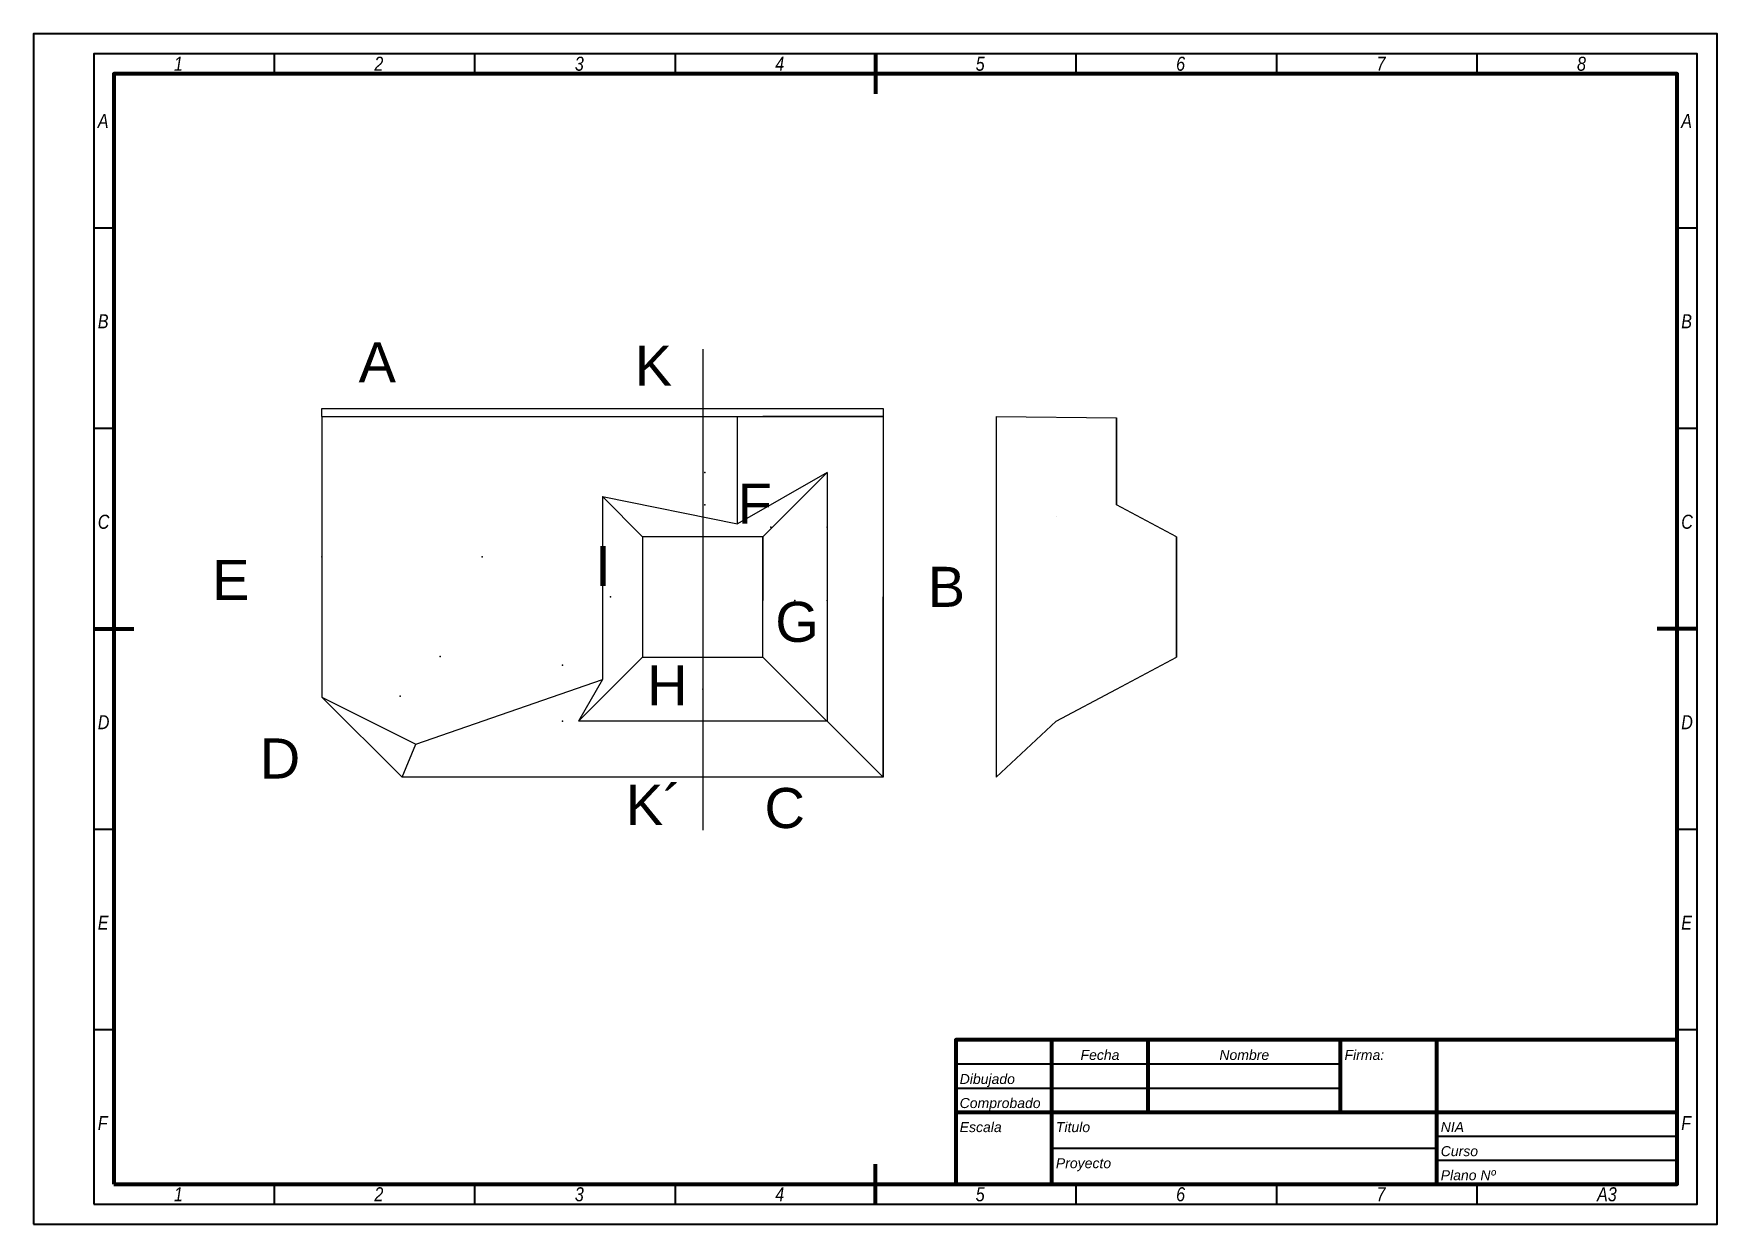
# Model space of a CAD drawing. Header units: millimetres. Extents: x 1913 to 3862, y 1850 to 3734.
# Drawn here: x 1912.91 to 1954.91, y 1849.85 to 1879.55 of the extents above; entities outside this region: 2.
import ezdxf
from ezdxf.enums import TextEntityAlignment as Align

# ---------------------------------------------------------------- set-up
doc = ezdxf.new("R2010")
doc.units = ezdxf.units.MM
doc.linetypes.add('ACAD_ISO10W100', pattern=[18, 12, -3, 0, -3])
for name, color, linetype in [('Aristas', 1, 'Continuous'), ('Ejes', 2, 'ACAD_ISO10W100'), ('Texto', 5, 'Continuous')]:
    doc.layers.add(name, color=color, linetype=linetype)
for name, color, linetype, lineweight in [('Formato_fina', 2, 'Continuous', 35), ('Formato_Gruesa', 1, 'Continuous', 70), ('Formato_texto', 7, 'Continuous', 25)]:
    doc.layers.add(name, color=color, linetype=linetype, lineweight=lineweight)
doc.styles.add('Arial25', font='', dxfattribs={"height": 2.5})
doc.styles.add('Arial35', font='ARIALNI.TTF', dxfattribs={"height": 3.5})
doc.styles.get("Standard").update_dxf_attribs({"font": 'arial.ttf'})
doc.styles.get('Arial25').set_extended_font_data('Arial', italic=True)

msp = doc.modelspace()

# ---------------------------------------------------------------- linework, layer by layer
at = {"layer": 'Aristas'}
for p, q in [((3860.698, 3733.996), (3857.698, 3733.996)), ((3862.198, 3729.496), (3862.198, 3732.496)), ((1920.099, 1869.998), (1920.099, 1870.198)), ((1920.099, 1870.198), (1934.099, 1870.198)), ((1920.099, 1869.998), (1934.099, 1869.998)), ((1920.099, 1869.998), (1920.099, 1862.998)), ((1930.469, 1867.324), (1930.469, 1869.998)), ((1934.099, 1869.998), (1931.099, 1869.998)), ((1934.099, 1870.198), (1934.099, 1869.998)), ((1934.099, 1869.998), (1934.099, 1860.998)), ((1936.918, 1869.998), (1936.918, 1860.998)), ((1936.918, 1869.998), (1939.918, 1869.961)), ((1939.918, 1869.961), (1939.918, 1867.798)), ((1939.918, 1867.798), (1939.918, 1869.961)), ((1932.699, 1868.598), (1930.469, 1867.324)), ((1932.699, 1868.598), (1931.899, 1867.798)), ((1932.699, 1868.598), (1932.699, 1862.398)), ((1928.099, 1866.998), (1927.099, 1867.998)), ((1927.099, 1867.998), (1927.099, 1863.441)), ((1927.099, 1867.998), (1930.469, 1867.324)), ((1931.899, 1867.798), (1931.099, 1866.998)), ((1941.418, 1866.998), (1939.918, 1867.798)), ((1938.418, 1867.498), (1938.418, 1867.498)), ((1931.099, 1866.998), (1928.099, 1866.998)), ((1928.099, 1866.998), (1928.099, 1863.998)), ((1931.099, 1866.998), (1929.652, 1866.998)), ((1931.099, 1863.998), (1931.099, 1866.998)), ((1931.099, 1866.998), (1931.099, 1865.405)), ((1941.418, 1866.998), (1941.418, 1863.998)), ((1941.418, 1863.998), (1941.418, 1866.998)), ((1934.099, 1860.998), (1934.099, 1865.498)), ((1926.499, 1862.398), (1928.099, 1863.998)), ((1928.099, 1863.998), (1927.299, 1863.198)), ((1928.099, 1863.998), (1931.099, 1863.998)), ((1928.099, 1863.998), (1928.099, 1863.998)), ((1931.099, 1863.998), (1931.299, 1863.798)), ((1939.918, 1863.198), (1941.418, 1863.998)), ((1934.099, 1860.998), (1931.299, 1863.798)), ((1922.44, 1861.822), (1927.099, 1863.441)), ((1927.099, 1863.441), (1926.499, 1862.398)), ((1927.299, 1863.198), (1927.299, 1863.198)), ((1938.418, 1862.398), (1939.918, 1863.198)), ((1920.099, 1862.998), (1922.099, 1860.998)), ((1920.099, 1862.998), (1922.44, 1861.822)), ((1932.699, 1862.398), (1926.499, 1862.398)), ((1936.918, 1860.998), (1938.418, 1862.398)), ((1922.099, 1860.998), (1922.44, 1861.822)), ((1934.099, 1860.998), (1922.099, 1860.998))]:
    msp.add_line(p, q, dxfattribs=at)
for p in [(1929.652, 1868.598), (1929.652, 1867.798), (1931.299, 1867.235), (1932.699, 1867.235), (1920.099, 1866.498), (1924.099, 1866.498), (1927.299, 1865.498), (1931.899, 1865.405), (1932.699, 1865.405), (1923.045, 1864.012), (1926.099, 1863.798), (1929.599, 1863.198), (1922.052, 1863.025), (1926.099, 1862.398), (1929.599, 1862.398)]:
    msp.add_point(p, dxfattribs=at)
at = {"layer": 'Ejes'}
msp.add_line((1929.599, 1871.68), (1929.599, 1859.592), dxfattribs=at)
at = {"layer": 'Formato_fina'}
for p, q in [((1918.908, 1879.047), (1918.908, 1878.547)), ((1923.908, 1879.047), (1923.908, 1878.547)), ((1928.908, 1879.047), (1928.908, 1878.547)), ((1938.908, 1879.047), (1938.908, 1878.547)), ((1943.908, 1879.047), (1943.908, 1878.547)), ((1948.908, 1879.047), (1948.908, 1878.547)), ((1914.908, 1874.697), (1914.408, 1874.697)), ((1954.408, 1874.697), (1953.908, 1874.697)), ((1914.908, 1869.697), (1914.408, 1869.697)), ((1954.408, 1869.697), (1953.908, 1869.697)), ((1914.908, 1859.697), (1914.408, 1859.697)), ((1954.408, 1859.697), (1953.908, 1859.697)), ((1914.908, 1854.697), (1914.408, 1854.697)), ((1954.408, 1854.697), (1953.908, 1854.697)), ((1935.908, 1853.847), (1945.508, 1853.847)), ((1935.908, 1853.247), (1945.508, 1853.247)), ((1947.908, 1852.047), (1953.908, 1852.047)), ((1938.308, 1851.747), (1947.908, 1851.747)), ((1947.908, 1851.447), (1953.908, 1851.447)), ((1918.908, 1850.847), (1918.908, 1850.347)), ((1923.908, 1850.847), (1923.908, 1850.347)), ((1928.908, 1850.847), (1928.908, 1850.347)), ((1938.908, 1850.847), (1938.908, 1850.347)), ((1943.908, 1850.847), (1943.908, 1850.347)), ((1948.908, 1850.847), (1948.908, 1850.347))]:
    msp.add_line(p, q, dxfattribs=at)
for points in [[(1912.908, 1849.847), (1954.908, 1849.847), (1954.908, 1879.547), (1912.908, 1879.547)], [(1914.408, 1850.347), (1954.408, 1850.347), (1954.408, 1879.047), (1914.408, 1879.047)]]:
    msp.add_lwpolyline(points, close=True, dxfattribs=at)
msp.add_lwpolyline([(1954.908, 1879.447), (1954.908, 1879.547), (1954.808, 1879.547)], dxfattribs=at)
at = {"layer": 'Formato_Gruesa'}
for p, q in [((1933.908, 1879.047), (1933.908, 1878.047)), ((1914.408, 1864.697), (1915.408, 1864.697)), ((1954.408, 1864.697), (1953.408, 1864.697)), ((1938.308, 1850.847), (1938.308, 1854.447)), ((1940.708, 1852.647), (1940.708, 1854.447)), ((1945.508, 1852.647), (1945.508, 1854.447)), ((1947.908, 1850.847), (1947.908, 1854.447)), ((1935.908, 1852.647), (1953.908, 1852.647)), ((1933.908, 1850.347), (1933.908, 1851.347))]:
    msp.add_line(p, q, dxfattribs=at)
for points in [[(1914.908, 1850.847), (1953.908, 1850.847), (1953.908, 1878.547), (1914.908, 1878.547)], [(1935.908, 1850.847), (1953.908, 1850.847), (1953.908, 1854.447), (1935.908, 1854.447)]]:
    msp.add_lwpolyline(points, close=True, dxfattribs=at)

# ---------------------------------------------------------------- texts
at = {"layer": 'Formato_texto'}
for s, height, style, p in [('1', 0.35, 'Arial35', (1916.408, 1878.622)), ('2', 0.35, 'Arial35', (1921.408, 1878.622)), ('3', 0.35, 'Arial35', (1926.408, 1878.622)), ('4', 0.35, 'Arial35', (1931.408, 1878.622)), ('5', 0.35, 'Arial35', (1936.408, 1878.622)), ('6', 0.35, 'Arial35', (1941.408, 1878.622)), ('7', 0.35, 'Arial35', (1946.408, 1878.622)), ('8', 0.35, 'Arial35', (1951.408, 1878.622)), ('A', 0.35, 'Arial35', (1914.508, 1877.197)), ('A', 0.35, 'Arial35', (1954.008, 1877.197)), ('B', 0.35, 'Arial35', (1914.508, 1872.197)), ('B', 0.35, 'Arial35', (1954.008, 1872.197)), ('C', 0.35, 'Arial35', (1914.508, 1867.197)), ('C', 0.35, 'Arial35', (1954.008, 1867.197)), ('D', 0.35, 'Arial35', (1914.508, 1862.197)), ('D', 0.35, 'Arial35', (1954.008, 1862.197)), ('E', 0.35, 'Arial35', (1914.508, 1857.197)), ('E', 0.35, 'Arial35', (1954.008, 1857.197)), ('Firma:', 0.25, 'Arial25', (1945.608, 1853.947)), ('Dibujado', 0.25, 'Arial25', (1936.008, 1853.347)), ('Comprobado', 0.25, 'Arial25', (1936.008, 1852.747)), ('F', 0.35, 'Arial35', (1914.508, 1852.197)), ('Escala', 0.25, 'Arial25', (1936.008, 1852.147)), ('Titulo', 0.25, 'Arial25', (1938.408, 1852.147)), ('NIA', 0.25, 'Arial25', (1948.008, 1852.147)), ('F', 0.35, 'Arial35', (1954.008, 1852.197)), ('Curso', 0.25, 'Arial25', (1948.008, 1851.547)), ('Proyecto', 0.25, 'Arial25', (1938.408, 1851.247)), ('Plano Nº', 0.25, 'Arial25', (1948.008, 1850.947)), ('1', 0.35, 'Arial35', (1916.408, 1850.422)), ('2', 0.35, 'Arial35', (1921.408, 1850.422)), ('3', 0.35, 'Arial35', (1926.408, 1850.422)), ('4', 0.35, 'Arial35', (1931.408, 1850.422)), ('5', 0.35, 'Arial35', (1936.408, 1850.422)), ('6', 0.35, 'Arial35', (1941.408, 1850.422)), ('7', 0.35, 'Arial35', (1946.408, 1850.422)), ('A3', 0.35, 'Arial35', (1951.908, 1850.422))]:
    msp.add_text(s, height=height, dxfattribs=dict(at, style=style)).set_placement(p)
at = {"layer": 'Formato_texto', "style": 'Arial25'}
for s, p in [('Fecha', (1939.508, 1853.947)), ('Nombre', (1943.108, 1853.947))]:
    msp.add_text(s, height=0.25, dxfattribs=at).set_placement(p, align=Align.CENTER)
at = {"layer": 'Texto', "char_height": 1, "attachment_point": 1}
for s, insert in [('\\pxi-0.24997,l0.24997,r0.54437;A', (1921.014, 1871.849)), ('\\pxi-0.24997,l0.24997,r0.54437;K', (1927.902, 1871.766)), ('\\pxi-0.24997,l0.24997,r0.54437;F', (1930.469, 1868.324)), ('\\pxi-0.24997,l0.24997,r0.54437;I', (1926.916, 1866.771)), ('\\pxi-0.24997,l0.24997,r0.54437;E', (1917.358, 1866.422)), ('\\pxi-0.24997,l0.24997,r0.54437;B', (1935.211, 1866.248)), ('\\pxi-0.24997,l0.24997,r0.54437;G', (1931.409, 1865.376)), ('\\pxi-0.24997,l0.24997,r0.54437;H', (1928.212, 1863.792)), ('\\pxi-0.24997,l0.24997,r0.54437;D', (1918.549, 1861.967)), ('\\pxi-0.24997,l0.24997,r0.54437;K´', (1927.679, 1860.81)), ('\\pxi-0.24997,l0.24997,r0.54437;C', (1931.139, 1860.731))]:
    msp.add_mtext_dynamic_manual_height_columns(s, width=2.5, gutter_width=12.5, heights=[0], dxfattribs=dict(at, insert=insert))

doc.saveas('drawing.dxf')
